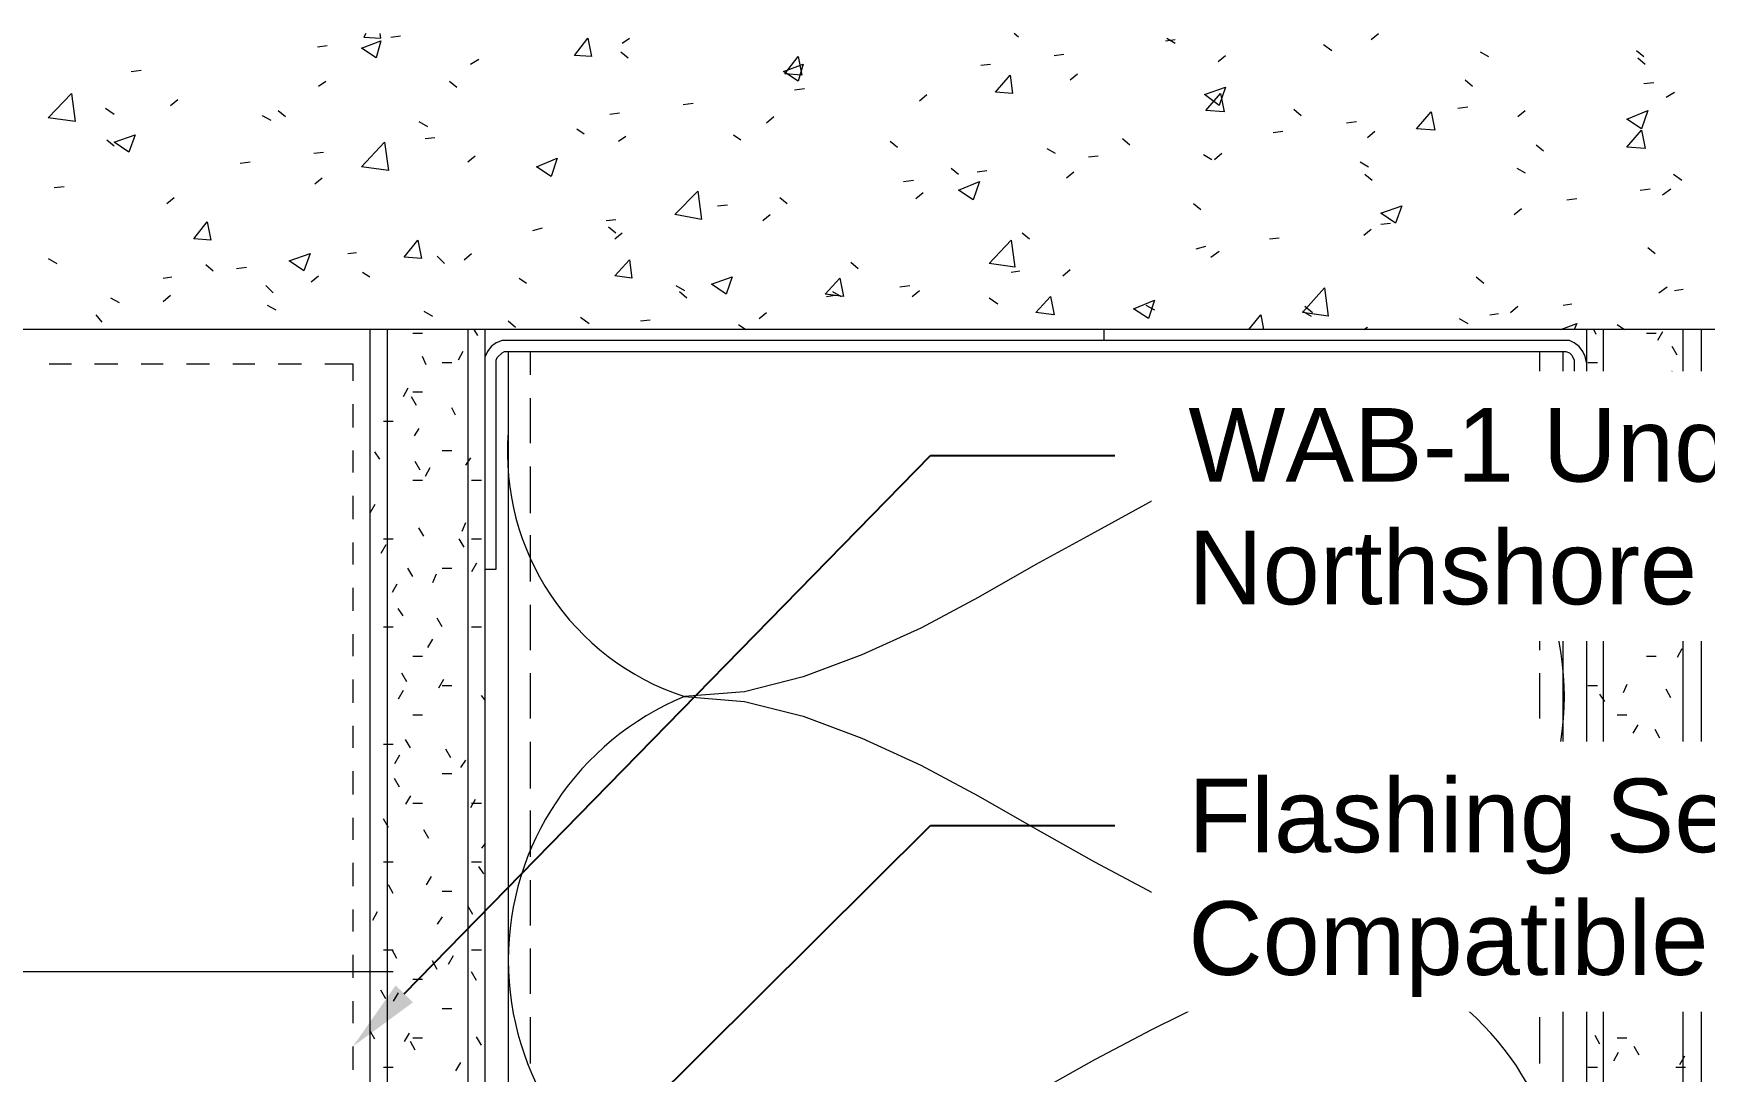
# Model space of a CAD drawing. Header units: inches. Extents: x -257 to 21868, y -296 to 108.
# Drawn here: x 159.1 to 168.18, y 30.97 to 36.62 of the extents above; entities that cross this region are included whole.
import ezdxf
from ezdxf import colors
from ezdxf.entities.mleader import LeaderData, LeaderLine
from ezdxf.math import Vec2, Vec3

# ---------------------------------------------------------------- set-up
doc = ezdxf.new("R2010")
doc.units = ezdxf.units.IN
doc.header["$MEASUREMENT"] = 0
doc.layers.add('NSE-By_Others', color=8, linetype='Continuous', lineweight=0)
doc.layers.add('NSE-Call-Outs', color=171, linetype='Continuous', lineweight=13)
doc.styles.add('004 - NSSM - Standard', font='arial.ttf', dxfattribs={"height": 0.4})

msp = doc.modelspace()

# ---------------------------------------------------------------- linework, layer by layer
at = {"layer": 'NSE-By_Others'}
msp.add_line((160.92444, 35.00629), (160.92444, 27.87198), dxfattribs=at)
for points in [[(160.90117, 36.61533), (160.8912, 36.59538), (160.98429, 36.58873), (160.97897, 36.61533)], [(161.03748, 36.59538), (161.09067, 36.60203)], [(164.44838, 36.59538), (164.42345, 36.61533)], [(166.36327, 36.58208), (166.40317, 36.61533)], [(160.63854, 36.54219), (160.69173, 36.54884)], [(162.28748, 36.51559), (162.32737, 36.48235)], [(162.29413, 36.56214), (162.33402, 36.58873)], [(164.6412, 36.49565), (164.69439, 36.5023)], [(165.24625, 36.57543), (165.29944, 36.58208)], [(165.2529, 36.58873), (165.29944, 36.56214)], [(166.10397, 36.55549), (166.15051, 36.52224)], [(166.95503, 36.51559), (167.00157, 36.489)], [(167.80609, 36.52224), (167.84599, 36.489)], [(159.6279, 36.40921), (159.68109, 36.41586)], [(161.46966, 36.4491), (161.5162, 36.4757)], [(164.24226, 36.44246), (164.29546, 36.4491)], [(165.53216, 36.4624), (165.57205, 36.49565)], [(167.81274, 36.48235), (167.85264, 36.4491)], [(160.64519, 36.32942), (160.68508, 36.35602)], [(161.35663, 36.35602), (161.39652, 36.32277)], [(164.72764, 36.36267), (164.76753, 36.39591)], [(166.87524, 36.36267), (166.91514, 36.32942)], [(167.84599, 36.34272), (167.89918, 36.34937)], [(159.84067, 36.22304), (159.88056, 36.25629)], [(162.62657, 36.22969), (162.67976, 36.23634)], [(163.23163, 36.30948), (163.28482, 36.31613)], [(163.90982, 36.24964), (163.94971, 36.28288)], [(167.96567, 36.26958), (168.01221, 36.29618)], [(159.48827, 36.20974), (159.53482, 36.1765)], [(160.33934, 36.16985), (160.38588, 36.14325)], [(160.42577, 36.19645), (160.46567, 36.1632)], [(161.1904, 36.1366), (161.23694, 36.11001)], [(162.22764, 36.1765), (162.28083, 36.18315)], [(163.0787, 36.12996), (163.11859, 36.1632)], [(165.94439, 36.20309), (165.98429, 36.16985)], [(166.2303, 36.12996), (166.28349, 36.1366)], [(166.83535, 36.20974), (166.88854, 36.21639)], [(167.16115, 36.1632), (167.20104, 36.19645)], [(161.22365, 36.04352), (161.27684, 36.05017)], [(162.04811, 36.09671), (162.08801, 36.07012)], [(162.27418, 36.03022), (162.31407, 36.05682)], [(162.89918, 36.06347), (162.93907, 36.03687)], [(165.83136, 36.07676), (165.88455, 36.08341)], [(166.34333, 36.05017), (166.38322, 36.08341)], [(159.49492, 36.03687), (159.53482, 36.00363)], [(160.61859, 35.96373), (160.67179, 35.97038)], [(163.75024, 36.03022), (163.79014, 35.99698)], [(164.60131, 35.99033), (164.64785, 35.96373)], [(165.01354, 36.04352), (165.05343, 36.01027)], [(165.45237, 35.95708), (165.49891, 35.93049)], [(165.51221, 35.93049), (165.5521, 35.96373)], [(167.26088, 36.01027), (167.30077, 35.97703)], [(160.21966, 35.91054), (160.27285, 35.91719)], [(161.45636, 35.91719), (161.49625, 35.95043)], [(164.08269, 35.88395), (164.12258, 35.8507)], [(164.22232, 35.864), (164.27551, 35.87065)], [(164.70769, 35.83075), (164.74758, 35.864)], [(164.82737, 35.94379), (164.88056, 35.95043)], [(166.30343, 35.91719), (166.34998, 35.89059)], [(167.1545, 35.88395), (167.20104, 35.85735)], [(159.20902, 35.77756), (159.26221, 35.78421)], [(160.62524, 35.79751), (160.66514, 35.83075)], [(163.82338, 35.81081), (163.87657, 35.81746)], [(166.33003, 35.8507), (166.36992, 35.81746)], [(168.00556, 35.8507), (168.0521, 35.81746)], [(159.82072, 35.69113), (159.86061, 35.72437)], [(162.81274, 35.67783), (162.86593, 35.68448)], [(163.15184, 35.72437), (163.19173, 35.69113)], [(163.88987, 35.71772), (163.92976, 35.75097)], [(165.39918, 35.69113), (165.43907, 35.65788)], [(167.4271, 35.71107), (167.4803, 35.71772)], [(167.82604, 35.76426), (167.87923, 35.77091)], [(167.94572, 35.73767), (167.99226, 35.77091)], [(162.20769, 35.59804), (162.26088, 35.60469)], [(163.05875, 35.59804), (163.09865, 35.63129)], [(167.1412, 35.63129), (167.18109, 35.66453)], [(161.80875, 35.54485), (161.86194, 35.55815)], [(162.22099, 35.5648), (162.26088, 35.53155)], [(162.25423, 35.49831), (162.29413, 35.53155)], [(164.46833, 35.53155), (164.50822, 35.49831)], [(165.81141, 35.49831), (165.8646, 35.50496)], [(166.32338, 35.51825), (166.36327, 35.5515)], [(166.41647, 35.57809), (166.46966, 35.58474)], [(160.80476, 35.41852), (160.85131, 35.42517)], [(161.43641, 35.38527), (161.47631, 35.41852)], [(165.41248, 35.44512), (165.46567, 35.45841)], [(165.49226, 35.39857), (165.53881, 35.43182)], [(167.86593, 35.45176), (167.90583, 35.41852)], [(159.17577, 35.39192), (159.22232, 35.36533)], [(160.03349, 35.35868), (160.07338, 35.32543)], [(160.19971, 35.33873), (160.2529, 35.34538)], [(160.88455, 35.31879), (160.92444, 35.29219)], [(161.29014, 35.40522), (161.33003, 35.36533)], [(163.53748, 35.37198), (163.57737, 35.33873)], [(164.40849, 35.31879), (164.45503, 35.32543)], [(164.68774, 35.29884), (164.72764, 35.33208)], [(159.80077, 35.28554), (159.84732, 35.29219)], [(160.35929, 35.24565), (160.39918, 35.20575)], [(160.6053, 35.26559), (160.64519, 35.29884)], [(161.73561, 35.28554), (161.77551, 35.25895)], [(162.58668, 35.24565), (162.63322, 35.21905)], [(163.80343, 35.239), (163.85663, 35.24565)], [(166.93508, 35.29219), (166.97498, 35.25895)], [(167.92577, 35.20575), (167.97232, 35.239)], [(159.51487, 35.17916), (159.56141, 35.15256)], [(159.80077, 35.15921), (159.84067, 35.19246)], [(160.36593, 35.13926), (160.41248, 35.11267)], [(162.60663, 35.2124), (162.64652, 35.17916)], [(163.4045, 35.18581), (163.45104, 35.19246)], [(163.43774, 35.2124), (163.48429, 35.18581)], [(163.86992, 35.18581), (163.90982, 35.21905)], [(164.28881, 35.17916), (164.33535, 35.14591)], [(165.13987, 35.13926), (165.18641, 35.11267)], [(167.40716, 35.13926), (167.4537, 35.14591)], [(168.01221, 35.21905), (168.05875, 35.2257)], [(159.43508, 35.08607), (159.46833, 35.04618)], [(161.217, 35.10602), (161.26354, 35.07942)], [(161.67577, 35.05283), (161.71567, 35.01958)], [(162.06806, 35.07277), (162.1146, 35.03953)], [(162.39386, 35.05283), (162.44705, 35.05948)], [(163.03881, 35.06613), (163.0787, 35.09937)], [(165.69838, 35.00629), (165.76487, 35.08607), (165.77817, 35.00629)], [(165.99093, 35.10602), (166.03748, 35.07942)], [(166.00423, 35.13262), (166.04413, 35.09937)], [(166.842, 35.06613), (166.88854, 35.03953)], [(167.00822, 35.08607), (167.05476, 35.09272)], [(167.12125, 35.09937), (167.16115, 35.13262)], [(180.53881, 35.00629), (149.26886, 35.00629)], [(161.01753, 35.00629), (161.01753, 28.0249)], [(161.15716, 34.98634), (161.21035, 34.98634)], [(161.45636, 35.00629), (161.45636, 28.0249)], [(161.50955, 34.97304), (161.4896, 35.00629)], [(161.54944, 28.0249), (161.54944, 35.00629)], [(162.92577, 35.03288), (162.96567, 35.00629)], [(164.91381, 34.94645), (164.91381, 35.00629)], [(166.32338, 35.00629), (166.34333, 35.01958)], [(167.39386, 35.00629), (167.4803, 35.03953), (167.467, 35.00629)], [(167.53349, 35.00629), (167.53349, 28.0249), (168.15849, 28.0249), (168.15849, 35.00629)], [(167.58668, 34.97969), (167.57338, 35.00629)], [(167.62657, 28.0249), (167.62657, 35.00629)], [(167.69971, 35.03288), (167.7396, 35.00629)], [(167.85929, 34.98634), (167.91248, 34.98634)], [(167.94572, 34.99299), (167.91913, 34.94645)], [(168.05875, 28.0249), (168.05875, 35.00629)], [(161.42976, 34.8866), (161.40317, 34.84006)], [(167.53349, 34.82676), (167.52684, 34.86001), (167.51354, 34.8866), (167.49359, 34.9132), (167.467, 34.93315), (167.4404, 34.94645), (161.64253, 34.94645), (161.60929, 34.93315), (161.58269, 34.9132), (161.56274, 34.8866), (161.54944, 34.86001)], [(161.54944, 33.70309), (161.60929, 33.70309), (161.60929, 34.84006), (161.61593, 34.85336), (161.64253, 34.87996), (161.65583, 34.8866), (167.42046, 34.8866), (167.4404, 34.87996), (167.4537, 34.86666), (167.467, 34.84006), (167.467, 33.70309), (167.53349, 33.70309)], [(161.67577, 34.8866), (161.67577, 28.15123)], [(161.79546, 34.8866), (161.79546, 34.76027)], [(167.28083, 34.76027), (167.28083, 34.8866)], [(167.40716, 28.15123), (167.40716, 34.8866)], [(168.02551, 34.86666), (167.99891, 34.9132)], [(159.18242, 34.82012), (159.3021, 34.82012)], [(159.42843, 34.82012), (159.55476, 34.82012)], [(159.68109, 34.82012), (159.80077, 34.82012)], [(159.9271, 34.82012), (160.05343, 34.82012)], [(160.17976, 34.82012), (160.29944, 34.82012)], [(160.42577, 34.82012), (160.5521, 34.82012)], [(160.67843, 34.82012), (160.83136, 34.82012), (160.83136, 34.72703)], [(161.2303, 34.81347), (161.21035, 34.86001)], [(161.31673, 34.82676), (161.36992, 34.82676)], [(167.54014, 34.82676), (167.59333, 34.82676)], [(167.99891, 34.78022), (167.97232, 34.73368)], [(161.13056, 34.68714), (161.10397, 34.64059)], [(167.78615, 34.72038), (167.75955, 34.67384)], [(160.83136, 34.6007), (160.83136, 34.47437)], [(161.1771, 34.59405), (161.15051, 34.64059)], [(161.15716, 34.66719), (161.21035, 34.66719)], [(161.79546, 34.63395), (161.79546, 34.38793)], [(167.28083, 34.38793), (167.28083, 34.63395)], [(167.56673, 34.66054), (167.54014, 34.614)], [(167.60663, 34.6273), (167.58003, 34.67384)], [(167.69971, 34.66719), (167.7529, 34.66719)], [(167.82604, 34.56746), (167.79944, 34.614)], [(160.99758, 34.50762), (161.05077, 34.50762)], [(161.38987, 34.54086), (161.36992, 34.58075)], [(167.54014, 34.50762), (167.59333, 34.50762)], [(168.04546, 34.50762), (168.01886, 34.55416)], [(168.01886, 34.50762), (168.07205, 34.50762)], [(161.1904, 34.46772), (161.16381, 34.42783)], [(167.54679, 34.40788), (167.53349, 34.43448)], [(160.83136, 34.34804), (160.83136, 34.22836)], [(160.97764, 34.3015), (160.95104, 34.34139)], [(161.31673, 34.34804), (161.36992, 34.34804)], [(167.75955, 34.36134), (167.73296, 34.3148)], [(168.11859, 34.34139), (168.092, 34.29485)], [(161.19705, 34.24166), (161.17046, 34.2882)], [(161.25024, 34.25496), (161.22365, 34.20841)], [(161.46966, 34.30815), (161.44306, 34.26825)], [(161.79546, 34.2616), (161.79546, 34.00895)], [(167.28083, 34.00895), (167.28083, 34.2616)], [(161.15716, 34.18847), (161.21035, 34.18847)], [(161.47631, 34.18847), (161.5295, 34.18847)], [(167.70636, 34.12863), (167.67976, 34.17517)], [(167.69971, 34.18847), (167.7529, 34.18847)], [(167.81939, 34.14192), (167.7928, 34.10203)], [(168.0654, 34.15522), (168.03881, 34.19512)], [(160.83136, 34.10203), (160.83136, 33.9757)], [(160.95104, 34.05549), (160.92444, 34.00895)], [(167.59998, 34.08873), (167.57338, 34.04219)], [(168.15849, 34.08873), (168.15184, 34.07543)], [(167.54014, 34.02889), (167.59333, 34.02889)], [(167.85929, 34.02889), (167.91248, 34.02889)], [(168.00556, 33.93581), (167.97897, 33.98235)], [(160.99758, 33.86932), (161.05077, 33.86932)], [(161.217, 33.88262), (161.1904, 33.92916)], [(161.43641, 33.82277), (161.40982, 33.86932)], [(161.44306, 33.95575), (161.42311, 33.90921)], [(161.47631, 33.86932), (161.5295, 33.86932)], [(161.79546, 33.88926), (161.79546, 33.6366)], [(167.28083, 33.6366), (167.28083, 33.88926)], [(168.01886, 33.86932), (168.07205, 33.86932)], [(160.83136, 33.84937), (160.83136, 33.72969)], [(161.01088, 33.83607), (160.98429, 33.78953)], [(161.15716, 33.6632), (161.13056, 33.70974)], [(161.31673, 33.70974), (161.36992, 33.70974)], [(161.5029, 33.73634), (161.47631, 33.6898)], [(167.58003, 33.72969), (167.55343, 33.68315)], [(167.85929, 33.70974), (167.91248, 33.70974)], [(167.93907, 33.70974), (167.91248, 33.6632)], [(167.94572, 33.71639), (167.91913, 33.76293)], [(168.15849, 33.6765), (168.13854, 33.70309)], [(160.83136, 33.60336), (160.83136, 33.47703)], [(161.07072, 33.62331), (161.04413, 33.57676)], [(161.28349, 33.6765), (161.26354, 33.62996)], [(161.79546, 33.51027), (161.79546, 33.26426)], [(167.28083, 33.26426), (167.28083, 33.51027)], [(167.63987, 33.51027), (167.61327, 33.46373)], [(167.69971, 33.55017), (167.7529, 33.55017)], [(161.10397, 33.45043), (161.07737, 33.49033)], [(161.31673, 33.39059), (161.29014, 33.43714)], [(167.7529, 33.41719), (167.72631, 33.46373)], [(167.99226, 33.49033), (167.97232, 33.44379)], [(160.83136, 33.3507), (160.83136, 33.23102)], [(160.99758, 33.39059), (161.05077, 33.39059)], [(161.26354, 33.3241), (161.23694, 33.27756)], [(161.47631, 33.39059), (161.5295, 33.39059)], [(167.97232, 33.35735), (167.94572, 33.40389)], [(168.01886, 33.39059), (168.07205, 33.39059)], [(161.15716, 33.23102), (161.21035, 33.23102)], [(167.85929, 33.23102), (167.91248, 33.23102)], [(168.0521, 33.27091), (168.02551, 33.22437)], [(160.83136, 33.10469), (160.83136, 32.97836)], [(161.12391, 33.09139), (161.09732, 33.13793)], [(161.32338, 33.10469), (161.29679, 33.05815)], [(161.31673, 33.07145), (161.36992, 33.07145)], [(161.79546, 33.13793), (161.79546, 32.89192)], [(167.28083, 32.89192), (167.28083, 33.13793)], [(167.54014, 33.07145), (167.59333, 33.07145)], [(167.7529, 33.07809), (167.73296, 33.03155)], [(167.99226, 33.00496), (167.96567, 33.0515)], [(161.10397, 33.04485), (161.07737, 32.99831)], [(161.54944, 32.99166), (161.5295, 33.01825)], [(167.63322, 32.98501), (167.60663, 33.0249)], [(161.15716, 32.91187), (161.21035, 32.91187)], [(167.69971, 32.91187), (167.7529, 32.91187)], [(160.83136, 32.85203), (160.83136, 32.73235)], [(161.14386, 32.73235), (161.11726, 32.77889)], [(167.81274, 32.85868), (167.78615, 32.81214)], [(167.93242, 32.78554), (167.90583, 32.83208)], [(160.99758, 32.7523), (161.05077, 32.7523)], [(161.08402, 32.69246), (161.05742, 32.64591)], [(161.36327, 32.67916), (161.33668, 32.7257)], [(161.79546, 32.76559), (161.79546, 32.51293)], [(167.28083, 32.51293), (167.28083, 32.76559)], [(167.54014, 32.7523), (167.59333, 32.7523)], [(168.01886, 32.7523), (168.07205, 32.7523)], [(168.092, 32.6991), (168.0654, 32.65256)], [(160.83136, 32.60602), (160.83136, 32.47969)], [(161.44306, 32.66586), (161.41647, 32.62597)], [(167.87258, 32.63926), (167.84599, 32.59272)], [(167.87258, 32.56613), (167.84599, 32.61267)], [(161.08402, 32.51958), (161.05742, 32.56613)], [(161.31673, 32.59272), (161.36992, 32.59272)], [(168.092, 32.50629), (168.0654, 32.55283)], [(161.14386, 32.47304), (161.11726, 32.4265)], [(161.15716, 32.43315), (161.21035, 32.43315)], [(161.49625, 32.45309), (161.46966, 32.40655)], [(161.47631, 32.43315), (161.5295, 32.43315)], [(167.57338, 32.44645), (167.54679, 32.3999)], [(167.69971, 32.43315), (167.7529, 32.43315)], [(160.83136, 32.35336), (160.83136, 32.23368)], [(161.02418, 32.30017), (160.99758, 32.34671)], [(161.79546, 32.39325), (161.79546, 32.14059)], [(167.28083, 32.14059), (167.28083, 32.39325)], [(168.07205, 32.34006), (168.04546, 32.29352)], [(161.24359, 32.24033), (161.217, 32.28687)], [(167.54014, 32.27357), (167.59333, 32.27357)], [(167.67976, 32.26692), (167.65317, 32.31347)], [(167.85929, 32.27357), (167.91248, 32.27357)], [(167.89253, 32.21373), (167.86593, 32.26027)], [(161.54944, 32.21373), (161.5295, 32.18714)], [(167.63322, 32.22703), (167.60663, 32.18049)], [(160.83136, 32.10735), (160.83136, 31.98102)], [(160.99758, 32.114), (161.05077, 32.114)], [(161.47631, 32.114), (161.5295, 32.114)], [(161.5428, 32.04751), (161.5162, 32.0874)], [(167.91248, 32.06746), (167.88588, 32.02091)], [(168.01886, 32.114), (168.07205, 32.114)], [(168.12524, 32.1273), (168.09865, 32.08075)], [(161.05077, 31.94113), (161.02418, 31.98767)], [(161.25689, 32.03421), (161.2303, 31.98767)], [(161.79546, 32.01426), (161.79546, 31.76825)], [(167.28083, 31.76825), (167.28083, 32.01426)], [(167.69306, 32.00762), (167.66647, 31.96107)], [(161.31673, 31.95442), (161.36992, 31.95442)], [(161.48296, 31.82809), (161.45636, 31.87464)], [(167.56008, 31.83474), (167.53349, 31.88129)], [(167.85929, 31.95442), (167.91248, 31.95442)], [(167.91913, 31.85469), (167.89253, 31.90123)], [(160.83136, 31.85469), (160.83136, 31.73501)], [(160.96434, 31.84139), (160.93774, 31.79485)], [(161.31673, 31.8148), (161.29014, 31.7749)], [(167.69971, 31.79485), (167.7529, 31.79485)], [(168.13189, 31.79485), (168.1053, 31.84139)], [(167.88588, 31.70841), (167.85929, 31.66187)], [(160.83136, 31.60868), (160.83136, 31.48235)], [(160.99758, 31.63527), (161.05077, 31.63527)], [(161.07072, 31.58873), (161.04413, 31.63527)], [(161.37657, 31.60203), (161.34998, 31.55549)], [(161.47631, 31.63527), (161.5295, 31.63527)], [(161.79546, 31.64192), (161.79546, 31.39591)], [(167.28083, 31.39591), (167.28083, 31.64192)], [(167.85929, 31.63527), (167.83269, 31.68182)], [(168.01886, 31.63527), (168.07205, 31.63527)], [(161.05077, 31.51559), (149.26886, 31.51559)], [(161.29014, 31.52889), (161.26354, 31.57543)], [(161.5029, 31.46905), (161.47631, 31.51559)], [(161.01088, 31.36932), (160.98429, 31.41586)], [(161.15716, 31.4757), (161.21035, 31.4757)], [(167.72631, 31.43581), (167.69971, 31.38926)], [(167.79944, 31.42251), (167.77285, 31.4624)], [(167.85929, 31.4757), (167.91248, 31.4757)], [(167.94572, 31.489), (167.91913, 31.4491)], [(160.83136, 31.35602), (160.83136, 31.23634)], [(161.07737, 31.40256), (161.05077, 31.35602)], [(168.01886, 31.36267), (167.99226, 31.40921)], [(161.31673, 31.31613), (161.36992, 31.31613)], [(161.79546, 31.26958), (161.79546, 31.01692)], [(167.28083, 31.01692), (167.28083, 31.26958)], [(167.54014, 31.31613), (167.59333, 31.31613)], [(160.95104, 31.1499), (160.92444, 31.19645)], [(161.13721, 31.18315), (161.11061, 31.1366)], [(161.15716, 31.15655), (161.21035, 31.15655)], [(161.5295, 31.11666), (161.5029, 31.1632)], [(167.60663, 31.12331), (167.58003, 31.16985)], [(167.69971, 31.15655), (167.7529, 31.15655)], [(160.83136, 31.11001), (160.83136, 30.98368)], [(161.17046, 31.09006), (161.14386, 31.1366)], [(167.70636, 31.07676), (167.67976, 31.03022)], [(167.81939, 31.06347), (167.7928, 31.11001)], [(168.0654, 31.05682), (168.03881, 31.01027)], [(160.99758, 30.99698), (161.05077, 30.99698)], [(161.41647, 31.02357), (161.38987, 30.97703)], [(167.54014, 30.99698), (167.59333, 30.99698)], [(168.01886, 30.99698), (168.07205, 30.99698)]]:
    msp.add_lwpolyline(points, dxfattribs=at)
for points in [[(160.98429, 36.57543), (160.95769, 36.48235), (160.8779, 36.53554)], [(162.10796, 36.58873), (162.1279, 36.489), (162.03482, 36.49565)], [(163.27817, 36.4491), (163.25157, 36.35602), (163.17179, 36.40921)], [(163.25157, 36.489), (163.27152, 36.38926), (163.17843, 36.39591)], [(164.40184, 36.38926), (164.41514, 36.28953), (164.32205, 36.29618)], [(165.57205, 36.32277), (165.53881, 36.22304), (165.45902, 36.28288)], [(159.32205, 36.1366), (159.17577, 36.15655), (159.3021, 36.28953)], [(165.54546, 36.28953), (165.5654, 36.1898), (165.46567, 36.19645)], [(166.68907, 36.1898), (166.70902, 36.09006), (166.60929, 36.09671)], [(167.86593, 36.19645), (167.83269, 36.09671), (167.7529, 36.1499)], [(159.64785, 36.06347), (159.6146, 35.97038), (159.53482, 36.02357)], [(167.83269, 36.09006), (167.85264, 35.99033), (167.7529, 35.99698)], [(161.02418, 35.87065), (160.8779, 35.89059), (161.00423, 36.02357)], [(161.94173, 35.93714), (161.90849, 35.8374), (161.8287, 35.89059)], [(164.23561, 35.81081), (164.20237, 35.71107), (164.12258, 35.76426)], [(162.72631, 35.60469), (162.58003, 35.63129), (162.70636, 35.75762)], [(160.04014, 35.59139), (160.06008, 35.49166), (159.967, 35.49831)], [(166.5295, 35.67783), (166.49625, 35.58474), (166.41647, 35.63793)], [(160.59865, 35.41852), (160.5654, 35.32543), (160.48561, 35.37863)], [(161.18375, 35.49166), (161.2037, 35.39192), (161.11061, 35.39857)], [(164.42843, 35.34538), (164.28881, 35.36533), (164.40849, 35.49166)], [(162.33402, 35.38527), (162.34732, 35.28554), (162.25423, 35.29884)], [(162.89253, 35.29219), (162.85929, 35.1991), (162.7795, 35.2523)], [(163.47764, 35.28554), (163.49758, 35.18581), (163.39785, 35.1991)], [(166.13056, 35.07942), (165.99093, 35.09937), (166.11061, 35.23235)], [(164.62125, 35.18581), (164.6412, 35.08607), (164.54147, 35.09937)], [(165.18641, 35.16586), (165.15317, 35.06613), (165.07338, 35.11932)]]:
    msp.add_lwpolyline(points, close=True, dxfattribs=at)
for points in [[(161.67577, 34.44777, 0.3466599), (162.63322, 33.0116, 0.6682159), (162.63322, 30.14591, 0.3205341), (161.67577, 28.70974)], [(166.45636, 28.70974, 0.6682159), (166.45636, 31.57543, 0.6666667), (166.45636, 34.44777), (166.13056, 34.41453), (165.80476, 34.34139), (165.48561, 34.22171), (165.17311, 34.07543), (164.86061, 33.90256), (164.54147, 33.72969), (164.22897, 33.55017), (163.91647, 33.38395), (163.59732, 33.23767), (163.27817, 33.11799), (162.95902, 33.0382), (162.63322, 33.0116), (162.95902, 32.98501), (163.27817, 32.90522), (163.59732, 32.78554), (163.91647, 32.63926), (164.22897, 32.47304), (164.54147, 32.29352), (164.86061, 32.114), (165.17311, 31.94777), (165.48561, 31.8015), (165.80476, 31.68182), (166.13056, 31.60868), (166.45636, 31.57543), (166.13056, 31.54884), (165.80476, 31.46905), (165.48561, 31.35602), (165.17311, 31.20309), (164.86061, 31.03687), (164.54147, 30.85735)]]:
    msp.add_lwpolyline(points, format="xyb", dxfattribs=at)

# ---------------------------------------------------------------- next in the draw order: leaders
at = {"layer": 'NSE-Call-Outs'}
ml = msp.add_multileader_mtext('Standard', dxfattribs=at)
ml.set_content('WAB-1 Underlayment Not By Northshore Exteriors, Typical', color=256, style='004 - NSSM - Standard')
ml.set_leader_properties(color=256)
ml.build(insert=Vec2(0, 0))
ml.multileader.update_dxf_attribs({"dogleg_length": 1, "arrow_head_size": 0.4})
ctx = ml.context
ctx.base_point, ctx.char_height, ctx.arrow_head_size, ctx.landing_gap_size, ctx.plane_origin = Vec3(164.97048, 34.321), 0.4, 0.4, 0.4, Vec3(160.83136, 31.11001)
notes = []
notes.append((ctx, [(0, (1, 1, 0), (163.97048, 34.321), (1, 0), 1, [(0, [(160.83136, 31.11001)], 0, [])])]))
ctx.mtext.insert, ctx.mtext.width, ctx.mtext.flow_direction = Vec3(165.37048, 34.5798), 8.6949059, 5
ctx.mtext.has_bg_fill, ctx.mtext.bg_color, ctx.mtext.bg_scale_factor, ctx.mtext.bg_transparency, ctx.mtext.use_window_bg_color = 1, -1027028792, 1.5, 0, 1
for ctx, leaders in notes:
    for number, flags, end, landing, length, lines in leaders:
        leader = LeaderData()
        leader.index, (leader.has_last_leader_line, leader.has_dogleg_vector, leader.attachment_direction) = number, flags
        leader.last_leader_point, leader.dogleg_vector, leader.dogleg_length = Vec3(end), Vec3(landing), length
        for number, points, colour, breaks in lines:
            line = LeaderLine()
            line.index, line.vertices, line.color, line.breaks = number, Vec3.list(points), colors.encode_raw_color(colour), breaks
            leader.lines.append(line)
        ctx.leaders.append(leader)

# ---------------------------------------------------------------- next in the draw order: leaders
ml = msp.add_multileader_mtext('Standard', dxfattribs=at)
ml.set_content('Flashing Set Into Continuous Compatible Sealant', color=256, style='004 - NSSM - Standard')
ml.set_leader_properties(color=256)
ml.build(insert=Vec2(0, 0))
ml.multileader.update_dxf_attribs({"dogleg_length": 1, "arrow_head_size": 0.4})
ctx = ml.context
ctx.base_point, ctx.char_height, ctx.arrow_head_size, ctx.landing_gap_size, ctx.plane_origin = Vec3(164.97048, 32.31031), 0.4, 0.4, 0.4, Vec3(160.83136, 29.09931)
notes = []
notes.append((ctx, [(0, (1, 1, 0), (163.97048, 32.31031), (1, 0), 1, [(0, [(160.92444, 29.28582)], 0, [])])]))
ctx.mtext.insert, ctx.mtext.width, ctx.mtext.flow_direction = Vec3(165.37048, 32.56583), 8.6949059, 5
ctx.mtext.has_bg_fill, ctx.mtext.bg_color, ctx.mtext.bg_scale_factor, ctx.mtext.bg_transparency, ctx.mtext.use_window_bg_color = 1, -1027028792, 1.5, 0, 1
for ctx, leaders in notes:
    for number, flags, end, landing, length, lines in leaders:
        leader = LeaderData()
        leader.index, (leader.has_last_leader_line, leader.has_dogleg_vector, leader.attachment_direction) = number, flags
        leader.last_leader_point, leader.dogleg_vector, leader.dogleg_length = Vec3(end), Vec3(landing), length
        for number, points, colour, breaks in lines:
            line = LeaderLine()
            line.index, line.vertices, line.color, line.breaks = number, Vec3.list(points), colors.encode_raw_color(colour), breaks
            leader.lines.append(line)
        ctx.leaders.append(leader)

doc.saveas('drawing.dxf')
